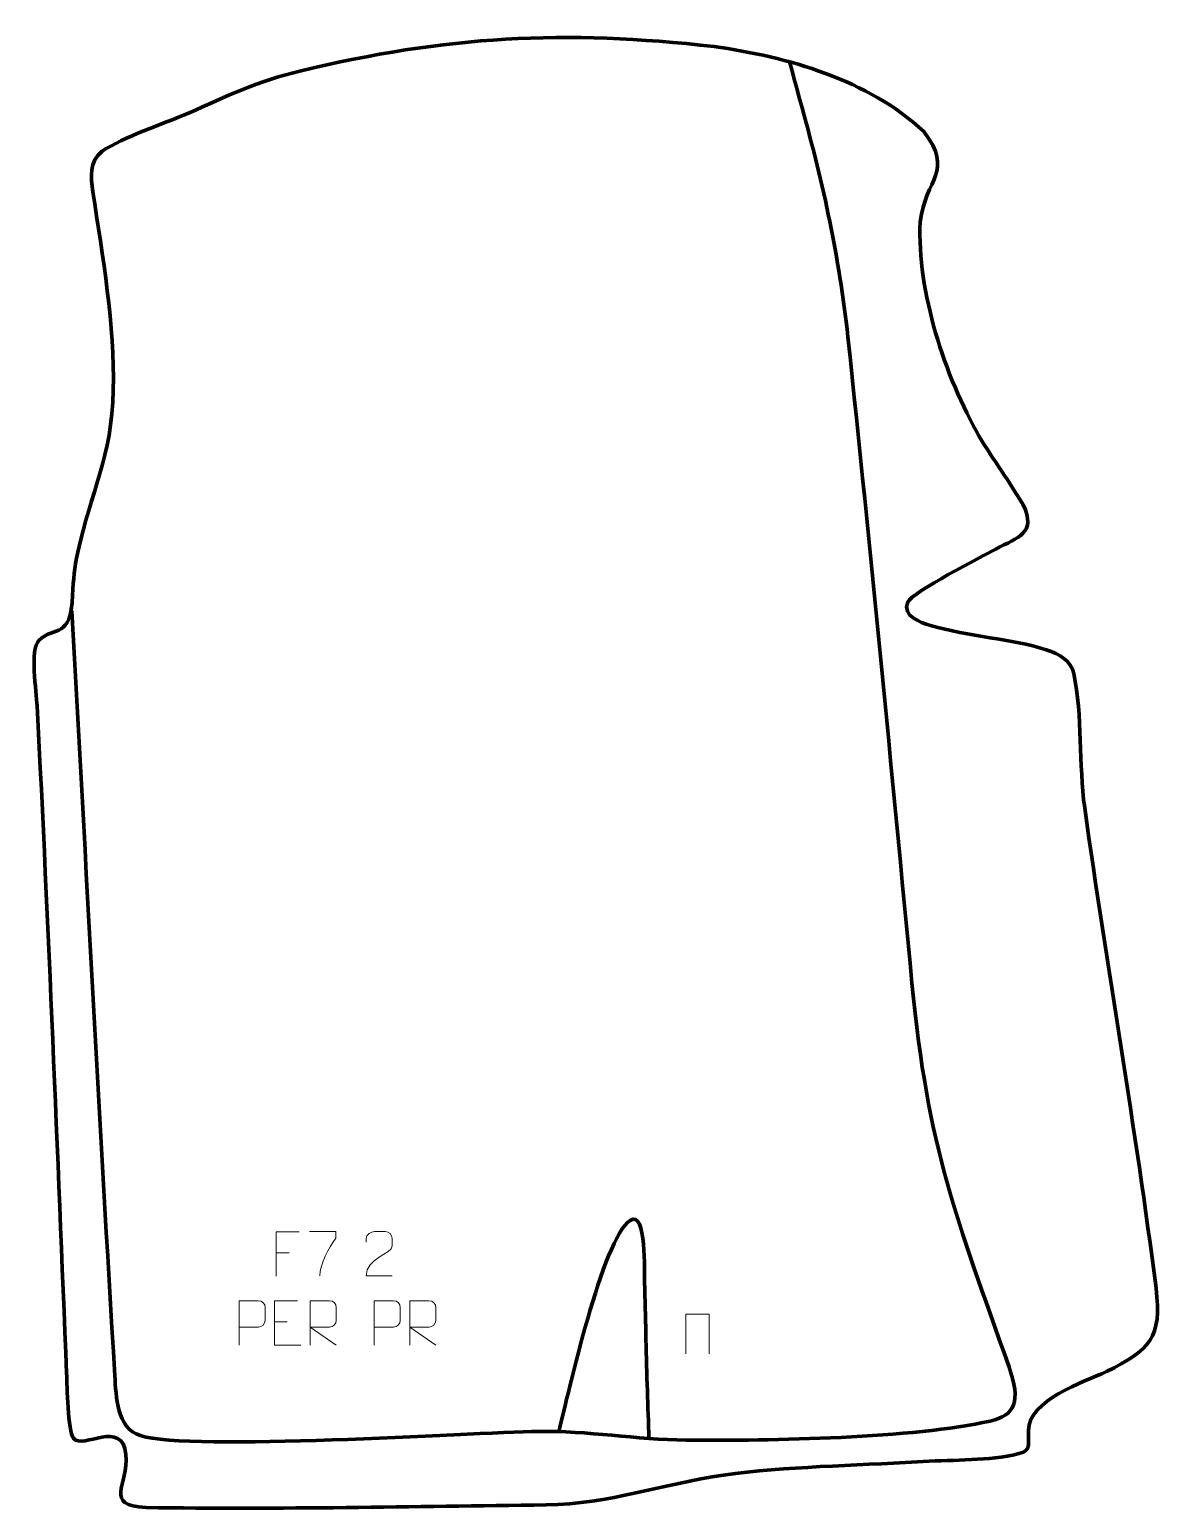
# Model space of a CAD drawing. Header units: millimetres. Extents: x -319 to 319, y -415 to 418.
import ezdxf

# ---------------------------------------------------------------- set-up
doc = ezdxf.new("R2010")
doc.units = ezdxf.units.MM
doc.header["$MEASUREMENT"] = 0
for name, color, linetype in [('layer 1', 7, 'Continuous'), ('layer 2', 7, 'Continuous'), ('layer 3', 7, 'Continuous')]:
    doc.layers.add(name, color=color, linetype=linetype)

msp = doc.modelspace()

# ---------------------------------------------------------------- linework, layer by layer
at = {"layer": 'layer 1', "color": 250, "lineweight": 9}
for points, knots in [([(-166.8801, -258.2403), (-166.8801, -258.2403), (-179.7541, -258.2403), (-179.7541, -258.2403), (-179.7541, -258.2403), (-179.7541, -258.2403), (-179.7541, -283.1939), (-179.7541, -283.1939)], [0, 0, 0, 0, 0.33333333, 0.33333333, 0.33333333, 0.33333333, 1, 1, 1, 1]), ([(-161.135, -258.2182), (-161.135, -258.2182), (-146.3189, -258.2182), (-146.3189, -258.2182), (-146.3189, -258.2182), (-146.3192, -259.4678), (-146.3192, -260.7174), (-146.3189, -261.9672), (-146.3189, -261.9672), (-150.3133, -267.9643), (-155.2285, -275.7979), (-155.2285, -283.1767)], [0, 0, 0, 0, 0.25, 0.25, 0.25, 0.25, 0.5, 0.5, 0.5, 0.5, 1, 1, 1, 1]), ([(-114.4835, -283.1846), (-119.3979, -283.1843), (-124.3123, -283.1843), (-129.2264, -283.1846), (-129.2264, -283.1846), (-129.2264, -273.2523), (-114.5754, -270.6111), (-114.4835, -266.3008), (-114.4835, -266.3008), (-114.4838, -264.8767), (-114.4838, -263.453), (-114.4835, -262.0297), (-114.4835, -262.0297), (-114.5004, -259.9526), (-116.6232, -258.2278), (-118.2942, -258.2105), (-118.2942, -258.2105), (-120.3674, -258.2109), (-122.4403, -258.2109), (-124.5127, -258.2105), (-124.5127, -258.2105), (-126.3348, -258.194), (-129.1595, -259.9861), (-129.2264, -262.0797), (-129.2264, -262.0797), (-129.2264, -262.0797), (-129.2264, -264.1345), (-129.2264, -264.1345)], [0, 0, 0, 0, 0.125, 0.125, 0.125, 0.125, 0.25, 0.25, 0.25, 0.25, 0.375, 0.375, 0.375, 0.375, 0.5, 0.5, 0.5, 0.5, 0.625, 0.625, 0.625, 0.625, 0.75, 0.75, 0.75, 0.75, 1, 1, 1, 1]), ([(-200.6566, -322.0782), (-200.6566, -322.0782), (-200.6566, -297.1246), (-200.6566, -297.1246), (-200.6566, -297.1246), (-197.0616, -297.1246), (-193.4663, -297.1246), (-189.8709, -297.1246), (-189.8709, -297.1246), (-187.5457, -297.1625), (-185.9883, -298.6526), (-185.9925, -301.0187), (-185.9925, -301.0187), (-185.9929, -303.0544), (-185.9929, -306.1137), (-185.9925, -308.1497), (-185.9925, -308.1497), (-185.999, -310.0251), (-187.8112, -311.967), (-189.8208, -311.9861), (-189.8208, -311.9861), (-189.8208, -311.9861), (-200.6566, -311.9861), (-200.6566, -311.9861)], [0, 0, 0, 0, 0.14285714, 0.14285714, 0.14285714, 0.14285714, 0.28571429, 0.28571429, 0.28571429, 0.28571429, 0.42857143, 0.42857143, 0.42857143, 0.42857143, 0.57142857, 0.57142857, 0.57142857, 0.57142857, 0.71428571, 0.71428571, 0.71428571, 0.71428571, 1, 1, 1, 1]), ([(-167.8835, -297.1246), (-167.8835, -297.1246), (-180.7574, -297.1246), (-180.7574, -297.1246), (-180.7574, -297.1246), (-180.7574, -297.1246), (-180.7574, -322.0782), (-180.7574, -322.0782), (-180.7574, -322.0782), (-180.7574, -322.0782), (-165.8916, -322.0782), (-165.8916, -322.0782)], [0, 0, 0, 0, 0.25, 0.25, 0.25, 0.25, 0.5, 0.5, 0.5, 0.5, 1, 1, 1, 1]), ([(-160.6565, -322.0781), (-160.6565, -322.0781), (-160.6565, -297.1246), (-160.6565, -297.1246), (-160.6565, -297.1246), (-157.0617, -297.1246), (-153.4662, -297.1246), (-149.871, -297.1246), (-149.871, -297.1246), (-147.5457, -297.1623), (-145.9884, -298.6523), (-145.9925, -301.0187), (-145.9925, -301.0187), (-145.9929, -303.0542), (-145.9929, -306.1136), (-145.9925, -308.1496), (-145.9925, -308.1496), (-145.999, -310.0251), (-147.8113, -311.9669), (-149.8208, -311.986), (-149.8208, -311.986), (-149.8208, -311.986), (-160.6565, -311.986), (-160.6565, -311.986), (-160.6565, -311.986), (-160.6565, -311.986), (-146.0018, -322.0781), (-146.0018, -322.0781)], [0, 0, 0, 0, 0.125, 0.125, 0.125, 0.125, 0.25, 0.25, 0.25, 0.25, 0.375, 0.375, 0.375, 0.375, 0.5, 0.5, 0.5, 0.5, 0.625, 0.625, 0.625, 0.625, 0.75, 0.75, 0.75, 0.75, 1, 1, 1, 1]), ([(-124.6566, -322.0782), (-124.6566, -322.0782), (-124.6566, -297.1246), (-124.6566, -297.1246), (-124.6566, -297.1246), (-121.0616, -297.1246), (-117.4663, -297.1246), (-113.8709, -297.1246), (-113.8709, -297.1246), (-111.5457, -297.1625), (-109.9883, -298.6526), (-109.9925, -301.0187), (-109.9925, -301.0187), (-109.9929, -303.0544), (-109.9929, -306.1137), (-109.9925, -308.1497), (-109.9925, -308.1497), (-109.999, -310.0251), (-111.8112, -311.967), (-113.8208, -311.9861), (-113.8208, -311.9861), (-113.8208, -311.9861), (-124.6566, -311.9861), (-124.6566, -311.9861)], [0, 0, 0, 0, 0.14285714, 0.14285714, 0.14285714, 0.14285714, 0.28571429, 0.28571429, 0.28571429, 0.28571429, 0.42857143, 0.42857143, 0.42857143, 0.42857143, 0.57142857, 0.57142857, 0.57142857, 0.57142857, 0.71428571, 0.71428571, 0.71428571, 0.71428571, 1, 1, 1, 1]), ([(-104.6565, -322.0781), (-104.6565, -322.0781), (-104.6565, -297.1246), (-104.6565, -297.1246), (-104.6565, -297.1246), (-101.0617, -297.1246), (-97.4662, -297.1246), (-93.871, -297.1246), (-93.871, -297.1246), (-91.5457, -297.1623), (-89.9884, -298.6523), (-89.9925, -301.0187), (-89.9925, -301.0187), (-89.9929, -303.0542), (-89.9929, -306.1136), (-89.9925, -308.1496), (-89.9925, -308.1496), (-89.999, -310.0251), (-91.8113, -311.9669), (-93.8208, -311.986), (-93.8208, -311.986), (-93.8208, -311.986), (-104.6565, -311.986), (-104.6565, -311.986), (-104.6565, -311.986), (-104.6565, -311.986), (-90.0018, -322.0781), (-90.0018, -322.0781)], [0, 0, 0, 0, 0.125, 0.125, 0.125, 0.125, 0.25, 0.25, 0.25, 0.25, 0.375, 0.375, 0.375, 0.375, 0.5, 0.5, 0.5, 0.5, 0.625, 0.625, 0.625, 0.625, 0.75, 0.75, 0.75, 0.75, 1, 1, 1, 1])]:
    msp.add_open_spline(points, degree=3, knots=knots, dxfattribs=at)
for points in [[(-179.7541, -270.12), (-179.7541, -270.12), (-172.586, -270.12), (-172.586, -270.12)], [(-180.7574, -309.0043), (-180.7574, -309.0043), (-173.5893, -309.0043), (-173.5893, -309.0043)]]:
    msp.add_open_spline(points, degree=3, dxfattribs=at)
at = {"layer": 'layer 2', "color": 142, "lineweight": 158}
for points, knots in [([(-294.8464, 91.1966), (-286.6217, -52.2791), (-279.3597, -195.809), (-270.5865, -339.2531), (-270.5865, -339.2531), (-269.8052, -351.3037), (-269.7131, -368.7181), (-256.114, -373.0356), (-256.114, -373.0356), (-228.0474, -381.9462), (-71.5609, -371.3453), (-32.2037, -370.6431), (-32.2037, -370.6431), (-4.8201, -370.1794), (22.7981, -375.3211), (50.7367, -375.5545), (50.7367, -375.5545), (97.9041, -375.9488), (179.1274, -374.5823), (221.9248, -364.8212), (221.9248, -364.8212), (235.7491, -361.668), (239.4206, -353.9698), (232.3544, -334.0225), (232.3544, -334.0225), (202.9926, -251.1355), (186.7824, -211.2093), (177.846, -118.4396), (177.846, -118.4396), (166.2979, 2.8924), (154.6666, 124.2141), (141.8588, 245.4211), (141.8588, 245.4211), (136.6405, 291.4512), (128.3591, 329.6405), (116.0784, 374.1872), (116.0784, 374.1872), (113.6931, 382.8395), (111.3264, 391.4953), (108.9913, 400.1614)], [0, 0, 0, 0, 0.09090909, 0.09090909, 0.09090909, 0.09090909, 0.18181818, 0.18181818, 0.18181818, 0.18181818, 0.27272727, 0.27272727, 0.27272727, 0.27272727, 0.36363636, 0.36363636, 0.36363636, 0.36363636, 0.45454545, 0.45454545, 0.45454545, 0.45454545, 0.54545455, 0.54545455, 0.54545455, 0.54545455, 0.63636364, 0.63636364, 0.63636364, 0.63636364, 0.72727273, 0.72727273, 0.72727273, 0.72727273, 0.81818182, 0.81818182, 0.81818182, 0.81818182, 1, 1, 1, 1]), ([(-20.8296, -370.7185), (-15.2857, -348.982), (3.684, -262.3556), (19.33, -251.8579), (19.33, -251.8579), (28.6373, -245.6131), (27.3157, -282.1529), (27.453, -286.9124), (27.453, -286.9124), (28.0036, -306.0106), (28.2352, -325.1136), (28.8727, -344.2079), (28.8727, -344.2079), (29.1894, -353.2733), (29.5176, -362.3382), (29.8455, -371.4032), (29.8455, -371.4032), (29.8455, -371.4032), (29.9003, -372.9173), (29.9003, -372.9173), (29.9003, -372.9173), (29.9003, -372.9173), (29.955, -374.4267), (29.955, -374.4267)], [0, 0, 0, 0, 0.14285714, 0.14285714, 0.14285714, 0.14285714, 0.28571429, 0.28571429, 0.28571429, 0.28571429, 0.42857143, 0.42857143, 0.42857143, 0.42857143, 0.57142857, 0.57142857, 0.57142857, 0.57142857, 0.71428571, 0.71428571, 0.71428571, 0.71428571, 1, 1, 1, 1])]:
    msp.add_open_spline(points, degree=3, knots=knots, dxfattribs=at)
at = {"layer": 'layer 2', "color": 250, "lineweight": 9}
msp.add_open_spline([(50.5908, -327.066), (50.5908, -327.066), (50.5908, -304.7157), (50.5908, -304.7157), (50.5908, -304.7157), (50.5908, -304.7157), (63.7091, -304.7157), (63.7091, -304.7157), (63.7091, -304.7157), (63.7091, -304.7157), (63.7091, -327.066), (63.7091, -327.066)], degree=3, knots=[0, 0, 0, 0, 0.25, 0.25, 0.25, 0.25, 0.5, 0.5, 0.5, 0.5, 1, 1, 1, 1], dxfattribs=at)
at = {"layer": 'layer 3', "color": 242, "lineweight": 158}
msp.add_open_spline([(-166.519, 394.9309), (-84.1055, 414.8326), (-17.7817, 418.3136), (66.5377, 408.7564), (66.5377, 408.7564), (107.9216, 403.0323), (153.2164, 390.0196), (184.5338, 360.9926), (184.5338, 360.9926), (201.7867, 337.9398), (185.4772, 334.8589), (182.4113, 310.1086), (182.4113, 310.1086), (180.7706, 270.7513), (196.2648, 223.2466), (215.7548, 189.3275), (215.7548, 189.3275), (223.5294, 176.2067), (232.8864, 163.7165), (240.3968, 150.8628), (240.3968, 150.8628), (248.196, 134.9332), (237.4394, 132.526), (225.0677, 125.9442), (225.0677, 125.9442), (217.0522, 121.7101), (178.2288, 101.7277), (175.4521, 96.148), (175.4521, 96.148), (172.3484, 88.201), (182.2802, 84.8121), (188.2642, 82.9424), (188.2642, 82.9424), (209.9313, 76.5515), (233.9038, 75.5722), (253.3889, 69.3065), (253.3889, 69.3065), (260.7996, 66.9235), (267.4293, 62.9754), (268.9092, 55.9035), (268.9092, 55.9035), (273.8856, 32.1223), (271.6084, 4.6959), (275.024, -19.6382), (275.024, -19.6382), (287.7522, -110.3199), (303.5581, -199.1799), (315.1432, -289.9918), (315.1432, -289.9918), (318.7345, -318.1429), (311.4498, -324.9641), (287.2679, -337.0265), (287.2679, -337.0265), (274.1858, -342.9029), (243.6527, -352.932), (243.3474, -370.1473), (243.3474, -370.1473), (243.1795, -379.6128), (245.4833, -381.8452), (234.5579, -383.9871), (234.5579, -383.9871), (217.4216, -387.3453), (198.4114, -386.6476), (180.9197, -387.7275), (180.9197, -387.7275), (145.3443, -389.9292), (106.9664, -390.3836), (71.8872, -395.2348), (71.8872, -395.2348), (37.1504, -400.1793), (8.0386, -411.5706), (-27.9438, -412.031), (-27.9438, -412.031), (-102.6587, -412.9872), (-178.3777, -414.5496), (-252.9395, -413.5112), (-252.9395, -413.5112), (-277.5073, -412.048), (-262.6656, -401.0565), (-264.3416, -383.7322), (-264.3416, -383.7322), (-266.3298, -363.1811), (-288.4826, -381.1805), (-293.815, -374.546), (-293.815, -374.546), (-297.0939, -370.4663), (-297.4258, -344.8382), (-297.7094, -338.1485), (-297.7094, -338.1485), (-302.8699, -212.8206), (-307.7538, -87.4837), (-314.283, 37.783), (-314.283, 37.783), (-314.6821, 45.4287), (-318.5092, 69.5688), (-313.2843, 74.5229), (-313.2843, 74.5229), (-303.9405, 83.3823), (-295.634, 74.5345), (-294.3216, 100.0331), (-294.3216, 100.0331), (-293.8214, 109.7524), (-293.4785, 114.5423), (-291.3797, 124.2346), (-291.3797, 124.2346), (-283.9455, 158.5655), (-272.2675, 177.596), (-271.4114, 215.3745), (-271.4114, 215.3745), (-270.5852, 251.8261), (-277.4694, 290.8801), (-282.8738, 327.0881), (-282.8738, 327.0881), (-284.1268, 335.4944), (-285.0235, 344.0083), (-277.729, 349.8225), (-277.729, 349.8225), (-266.0394, 357.8127), (-243.0505, 365.3603), (-229.2053, 371.2507), (-229.2053, 371.2507), (-207.4961, 380.9875), (-189.9995, 389.3553), (-166.519, 394.9309)], degree=3, knots=[0, 0, 0, 0, 0.03125, 0.03125, 0.03125, 0.03125, 0.0625, 0.0625, 0.0625, 0.0625, 0.09375, 0.09375, 0.09375, 0.09375, 0.125, 0.125, 0.125, 0.125, 0.15625, 0.15625, 0.15625, 0.15625, 0.1875, 0.1875, 0.1875, 0.1875, 0.21875, 0.21875, 0.21875, 0.21875, 0.25, 0.25, 0.25, 0.25, 0.28125, 0.28125, 0.28125, 0.28125, 0.3125, 0.3125, 0.3125, 0.3125, 0.34375, 0.34375, 0.34375, 0.34375, 0.375, 0.375, 0.375, 0.375, 0.40625, 0.40625, 0.40625, 0.40625, 0.4375, 0.4375, 0.4375, 0.4375, 0.46875, 0.46875, 0.46875, 0.46875, 0.5, 0.5, 0.5, 0.5, 0.53125, 0.53125, 0.53125, 0.53125, 0.5625, 0.5625, 0.5625, 0.5625, 0.59375, 0.59375, 0.59375, 0.59375, 0.625, 0.625, 0.625, 0.625, 0.65625, 0.65625, 0.65625, 0.65625, 0.6875, 0.6875, 0.6875, 0.6875, 0.71875, 0.71875, 0.71875, 0.71875, 0.75, 0.75, 0.75, 0.75, 0.78125, 0.78125, 0.78125, 0.78125, 0.8125, 0.8125, 0.8125, 0.8125, 0.84375, 0.84375, 0.84375, 0.84375, 0.875, 0.875, 0.875, 0.875, 0.90625, 0.90625, 0.90625, 0.90625, 0.9375, 0.9375, 0.9375, 0.9375, 1, 1, 1, 1], dxfattribs=at)

doc.saveas('drawing.dxf')
